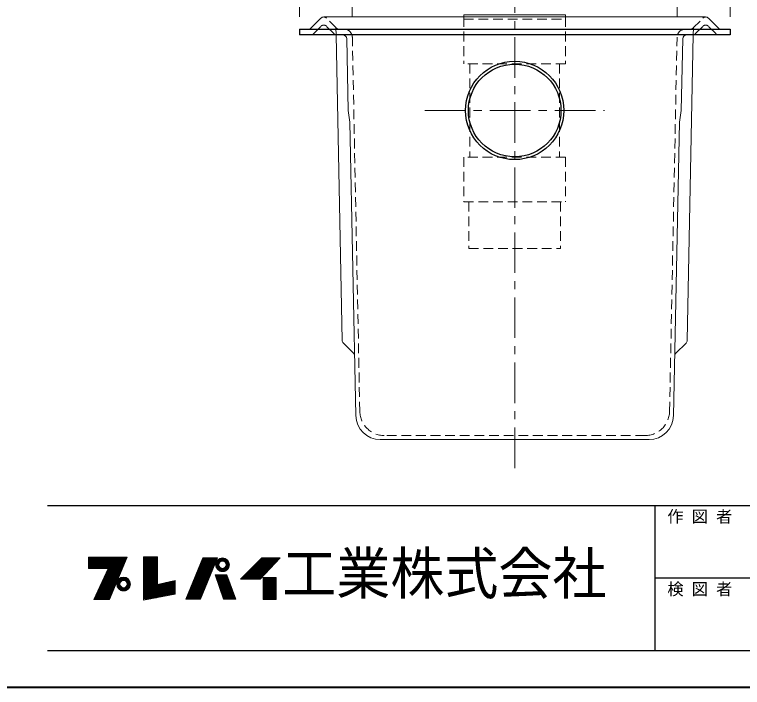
# Model space of a CAD drawing. Units: millimetres at full size, sheet at 1:10; details may follow other scales. Extents: x -2066 to 1984, y -1358 to 1452.
# Drawn here: x -81 to 815, y -1358 to -530 of the extents above; entities that cross this region are included whole.
import ezdxf
from ezdxf.enums import TextEntityAlignment as Align

# ---------------------------------------------------------------- set-up
doc = ezdxf.new("R2010")
doc.units = ezdxf.units.MM
doc.header["$LTSCALE"] = 10
doc.linetypes.add('CHAIN1', pattern=[8, 5, -1, 1, -1])
doc.linetypes.add('DASHED1', pattern=[1.8, 1.2, -0.6])
doc.layers.add('0-0_ﾚｲﾔ1', color=4, linetype='Continuous', lineweight=9)
doc.styles.add('ＭＳ ゴシック', font='')
doc.styles.get('ＭＳ ゴシック').set_extended_font_data('MS Gothic')

msp = doc.modelspace()

# ---------------------------------------------------------------- linework, layer by layer
at = {"layer": '0-0_ﾚｲﾔ1', "linetype": 'CHAIN1'}
for p, q in [((269.43, -533.49), (269.43, -123.49)), ((799.43, -533.49), (799.43, -123.49)), ((334.43, -533.49), (334.43, -223.49)), ((734.43, -533.49), (734.43, -223.49)), ((534.43, -1088.49), (534.43, -318.49)), ((423.93, -648.49), (644.93, -648.49))]:
    msp.add_line(p, q, dxfattribs=at)
at = {"layer": '0-0_ﾚｲﾔ1', "color": 7, "lineweight": 18}
for p, q in [((284.11, -546.99), (295.86, -534.99)), ((299.43, -533.49), (769.43, -533.49)), ((784.75, -546.99), (773, -534.99)), ((327.67, -560.39), (329.43, -648.49)), ((741.19, -560.39), (739.43, -648.49)), ((331.72, -662.91), (329.43, -648.49)), ((737.14, -662.91), (739.43, -648.49)), ((331.72, -662.91), (338.98, -1024.03)), ((729.92, -1024.09), (737.14, -662.91)), ((699.88, -1053.49), (368.98, -1053.49)), ((9.86, -1198.69), (57.27, -1198.69)), ((9.86, -1199.11), (57.09, -1199.11)), ((9.86, -1199.74), (56.83, -1199.74)), ((9.86, -1200.37), (56.57, -1200.37)), ((35.9, -1250.35), (57.53, -1198.06)), ((77.48, -1197.85), (77.48, -1250.98)), ((94.91, -1197.85), (77.48, -1197.85)), ((77.48, -1198.69), (94.91, -1198.69)), ((77.48, -1199.11), (94.91, -1199.11)), ((77.48, -1199.74), (94.91, -1199.74)), ((77.48, -1200.37), (94.91, -1200.37)), ((150.77, -1198.9), (129.77, -1249.93)), ((147.62, -1249.93), (168.83, -1198.9)), ((150.16, -1200.37), (168.2, -1200.37)), ((150.42, -1199.74), (168.48, -1199.74)), ((150.77, -1198.9), (168.83, -1198.9)), ((171.47, -1199.74), (178.36, -1199.74)), ((221.12, -1225.36), (245.69, -1198.9)), ((221.96, -1200.37), (244.32, -1200.37)), ((222.59, -1199.74), (244.91, -1199.74)), ((9.86, -1201), (56.31, -1201)), ((9.86, -1201.84), (55.96, -1201.84)), ((55.7, -1202.47), (9.86, -1202.47)), ((9.86, -1203.1), (55.44, -1203.1)), ((9.86, -1203.73), (55.18, -1203.73)), ((9.86, -1204.36), (54.92, -1204.36)), ((9.86, -1204.99), (54.66, -1204.99)), ((9.86, -1205.41), (54.49, -1205.41)), ((9.86, -1206.25), (54.14, -1206.25)), ((9.86, -1206.88), (53.88, -1206.88)), ((9.86, -1207.51), (53.62, -1207.51)), ((9.86, -1208.14), (53.36, -1208.14)), ((9.86, -1208.77), (53.1, -1208.77)), ((77.48, -1201), (94.91, -1201)), ((77.48, -1201.84), (94.91, -1201.84)), ((77.48, -1202.47), (94.91, -1202.47)), ((77.48, -1203.1), (94.91, -1203.1)), ((77.48, -1203.73), (94.91, -1203.73)), ((77.48, -1204.36), (94.91, -1204.36)), ((77.48, -1204.99), (94.91, -1204.99)), ((77.48, -1205.41), (94.91, -1205.41)), ((77.48, -1206.25), (94.91, -1206.25)), ((77.48, -1206.88), (94.91, -1206.88)), ((77.48, -1207.51), (94.91, -1207.51)), ((77.48, -1208.14), (94.91, -1208.14)), ((77.48, -1208.77), (94.91, -1208.77)), ((146.71, -1208.77), (164.73, -1208.77)), ((146.99, -1208.14), (164.99, -1208.14)), ((147.23, -1207.51), (165.25, -1207.51)), ((147.48, -1206.88), (165.51, -1206.88)), ((147.74, -1206.25), (165.77, -1206.25)), ((148.09, -1205.41), (166.12, -1205.41)), ((148.26, -1204.99), (166.3, -1204.99)), ((148.52, -1204.36), (166.56, -1204.36)), ((148.78, -1203.73), (166.82, -1203.73)), ((149.04, -1203.1), (167.08, -1203.1)), ((149.3, -1202.47), (167.34, -1202.47)), ((149.56, -1201.84), (167.61, -1201.84)), ((149.9, -1201), (167.96, -1201)), ((166.42, -1207.51), (170.42, -1207.51)), ((166.46, -1206.67), (170.5, -1206.67)), ((166.48, -1208.56), (170.54, -1208.56)), ((166.63, -1205.62), (170.83, -1205.62)), ((167.02, -1204.36), (171.7, -1204.36)), ((167.41, -1203.52), (172.84, -1203.52)), ((168.07, -1202.47), (181.76, -1202.47)), ((168.78, -1201.63), (181.06, -1201.63)), ((170, -1200.58), (179.84, -1200.58)), ((182.42, -1203.52), (177, -1203.52)), ((182.81, -1204.36), (178.13, -1204.36)), ((183.21, -1205.62), (179, -1205.62)), ((183.35, -1208.56), (179.29, -1208.56)), ((183.38, -1206.67), (179.34, -1206.67)), ((179.42, -1207.51), (183.42, -1207.51)), ((213.56, -1208.77), (236.52, -1208.77)), ((214.19, -1208.14), (237.11, -1208.14)), ((214.82, -1207.51), (237.69, -1207.51)), ((215.45, -1206.88), (238.34, -1206.88)), ((216.08, -1206.25), (238.86, -1206.25)), ((216.92, -1205.41), (239.64, -1205.41)), ((217.34, -1204.99), (240.03, -1204.99)), ((217.97, -1204.36), (240.62, -1204.36)), ((218.6, -1203.73), (241.2, -1203.73)), ((219.23, -1203.1), (241.79, -1203.1)), ((219.86, -1202.47), (242.37, -1202.47)), ((220.49, -1201.84), (242.96, -1201.84)), ((221.33, -1201), (243.74, -1201)), ((9.86, -1209.4), (52.84, -1209.4)), ((9.86, -1210.03), (52.58, -1210.03)), ((9.86, -1210.66), (52.32, -1210.66)), ((9.86, -1211.29), (52.06, -1211.29)), ((34.22, -1212.13), (9.86, -1212.13)), ((16.58, -1250.35), (34.22, -1212.13)), ((31.7, -1217.59), (49.45, -1217.59)), ((49.8, -1216.75), (32.09, -1216.75)), ((50.23, -1215.7), (32.57, -1215.7)), ((50.49, -1215.07), (32.86, -1215.07)), ((50.84, -1214.23), (33.25, -1214.23)), ((51.1, -1213.6), (33.54, -1213.6)), ((51.45, -1212.76), (33.93, -1212.76)), ((51.71, -1212.13), (34.22, -1212.13)), ((77.48, -1209.4), (94.91, -1209.4)), ((77.48, -1210.03), (94.91, -1210.03)), ((77.48, -1210.66), (94.91, -1210.66)), ((77.48, -1211.29), (94.91, -1211.29)), ((77.48, -1212.13), (94.91, -1212.13)), ((77.48, -1212.76), (94.91, -1212.76)), ((77.48, -1213.6), (94.91, -1213.6)), ((77.48, -1214.23), (94.91, -1214.23)), ((77.48, -1215.07), (94.91, -1215.07)), ((77.48, -1215.7), (94.91, -1215.7)), ((77.48, -1216.75), (94.91, -1216.75)), ((77.48, -1217.59), (94.91, -1217.59)), ((143.08, -1217.59), (161.06, -1217.59)), ((143.42, -1216.75), (161.41, -1216.75)), ((143.85, -1215.7), (161.85, -1215.7)), ((144.11, -1215.07), (162.11, -1215.07)), ((144.46, -1214.23), (162.46, -1214.23)), ((144.72, -1213.6), (162.72, -1213.6)), ((145.06, -1212.76), (163.07, -1212.76)), ((145.32, -1212.13), (163.33, -1212.13)), ((145.67, -1211.29), (163.68, -1211.29)), ((145.93, -1210.66), (163.94, -1210.66)), ((146.19, -1210.03), (164.2, -1210.03)), ((146.45, -1209.4), (164.46, -1209.4)), ((166.68, -1209.61), (170.94, -1209.61)), ((167.02, -1210.66), (171.7, -1210.66)), ((167.53, -1211.71), (173.3, -1211.71)), ((168.23, -1212.76), (181.6, -1212.76)), ((168.99, -1213.6), (180.85, -1213.6)), ((170.65, -1214.86), (179.19, -1214.86)), ((172.64, -1215.7), (177.19, -1215.7)), ((182.31, -1211.71), (176.53, -1211.71)), ((182.81, -1210.66), (178.13, -1210.66)), ((183.15, -1209.61), (178.9, -1209.61)), ((204.74, -1217.59), (228.33, -1217.59)), ((205.58, -1216.75), (229.11, -1216.75)), ((206.63, -1215.7), (230.09, -1215.7)), ((207.26, -1215.07), (230.67, -1215.07)), ((208.1, -1214.23), (231.45, -1214.23)), ((208.73, -1213.6), (232.04, -1213.6)), ((209.57, -1212.76), (232.82, -1212.76)), ((210.2, -1212.13), (233.4, -1212.13)), ((211.04, -1211.29), (234.18, -1211.29)), ((211.67, -1210.66), (234.77, -1210.66)), ((212.3, -1210.03), (235.35, -1210.03)), ((212.93, -1209.4), (235.94, -1209.4)), ((45.54, -1227.04), (27.34, -1227.04)), ((45.89, -1226.2), (27.72, -1226.2)), ((46.32, -1225.15), (28.21, -1225.15)), ((28.6, -1224.31), (46.67, -1224.31)), ((47.1, -1223.26), (29.08, -1223.26)), ((47.54, -1222.21), (29.57, -1222.21)), ((47.89, -1221.37), (29.95, -1221.37)), ((30.44, -1220.32), (48.32, -1220.32)), ((48.67, -1219.48), (30.83, -1219.48)), ((49.02, -1218.64), (31.28, -1218.64)), ((45.73, -1227.04), (51.5, -1227.04)), ((46.27, -1226.2), (59.96, -1226.2)), ((47.19, -1225.15), (59.05, -1225.15)), ((48.2, -1224.31), (58.04, -1224.31)), ((50.19, -1223.26), (56.05, -1223.26)), ((60.51, -1227.04), (54.73, -1227.04)), ((77.48, -1218.64), (94.91, -1218.64)), ((77.48, -1219.48), (94.91, -1219.48)), ((77.48, -1220.32), (94.91, -1220.32)), ((77.48, -1221.37), (94.91, -1221.37)), ((77.48, -1222.21), (94.91, -1222.21)), ((77.48, -1223.26), (94.91, -1223.26)), ((77.48, -1224.31), (94.91, -1224.31)), ((77.48, -1225.15), (94.91, -1225.15)), ((77.48, -1226.2), (94.91, -1226.2)), ((77.48, -1227.04), (94.91, -1227.04)), ((139.19, -1227.04), (157.13, -1227.04)), ((139.53, -1226.2), (157.48, -1226.2)), ((139.97, -1225.15), (157.92, -1225.15)), ((140.31, -1224.31), (158.27, -1224.31)), ((140.74, -1223.26), (158.7, -1223.26)), ((141.18, -1222.21), (159.14, -1222.21)), ((141.53, -1221.37), (159.49, -1221.37)), ((141.95, -1220.32), (159.93, -1220.32)), ((142.3, -1219.48), (160.27, -1219.48)), ((142.64, -1218.64), (160.62, -1218.64)), ((165.75, -1220.32), (180.46, -1220.32)), ((166.12, -1221.37), (180.84, -1221.37)), ((166.41, -1222.21), (181.15, -1222.21)), ((166.77, -1223.26), (181.54, -1223.26)), ((167.14, -1224.31), (181.93, -1224.31)), ((167.43, -1225.15), (182.24, -1225.15)), ((167.79, -1226.2), (182.62, -1226.2)), ((168.09, -1227.04), (182.93, -1227.04)), ((191.3, -1249.72), (180.38, -1220.11)), ((196.97, -1225.36), (221.12, -1225.36)), ((198.02, -1224.31), (222.09, -1224.31)), ((199.07, -1223.26), (223.07, -1223.26)), ((200.12, -1222.21), (224.04, -1222.21)), ((200.96, -1221.37), (224.82, -1221.37)), ((202.01, -1220.32), (225.8, -1220.32)), ((202.85, -1219.48), (226.58, -1219.48)), ((203.69, -1218.64), (227.36, -1218.64)), ((224.9, -1224.31), (240.86, -1224.31)), ((224.9, -1225.15), (240.86, -1225.15)), ((224.9, -1226.2), (240.86, -1226.2)), ((224.9, -1227.04), (240.86, -1227.04)), ((42.07, -1235.44), (23.46, -1235.44)), ((42.5, -1234.39), (23.94, -1234.39)), ((43.02, -1233.13), (24.56, -1233.13)), ((43.37, -1232.29), (24.91, -1232.29)), ((43.8, -1231.24), (25.4, -1231.24)), ((25.79, -1230.4), (44.15, -1230.4)), ((44.59, -1229.35), (26.27, -1229.35)), ((45.11, -1228.09), (26.85, -1228.09)), ((44.62, -1231.24), (48.62, -1231.24)), ((44.66, -1230.4), (48.7, -1230.4)), ((44.68, -1232.29), (48.74, -1232.29)), ((44.83, -1229.35), (49.03, -1229.35)), ((44.83, -1233.13), (49.03, -1233.13)), ((45.22, -1228.09), (49.9, -1228.09)), ((45.22, -1234.39), (49.9, -1234.39)), ((45.73, -1235.44), (51.5, -1235.44)), ((60.51, -1235.44), (54.73, -1235.44)), ((61.01, -1228.09), (56.33, -1228.09)), ((61.01, -1234.39), (56.33, -1234.39)), ((61.41, -1229.35), (57.2, -1229.35)), ((61.41, -1233.13), (57.2, -1233.13)), ((61.55, -1232.29), (57.49, -1232.29)), ((61.58, -1230.4), (57.54, -1230.4)), ((57.62, -1231.24), (61.62, -1231.24)), ((77.48, -1228.09), (94.91, -1228.09)), ((77.48, -1229.35), (94.91, -1229.35)), ((77.48, -1230.4), (94.91, -1230.4)), ((77.48, -1231.24), (94.91, -1231.24)), ((77.48, -1232.29), (116.54, -1232.29)), ((77.48, -1233.13), (116.54, -1233.13)), ((77.48, -1234.39), (116.54, -1234.39)), ((77.48, -1235.44), (116.54, -1235.44)), ((116.54, -1231.24), (96.79, -1231.24)), ((116.54, -1230.4), (100.55, -1230.4)), ((116.54, -1229.35), (105.25, -1229.35)), ((116.54, -1228.09), (110.9, -1228.09)), ((135.73, -1235.44), (153.64, -1235.44)), ((136.16, -1234.39), (154.08, -1234.39)), ((136.68, -1233.13), (154.6, -1233.13)), ((137.03, -1232.29), (154.95, -1232.29)), ((137.46, -1231.24), (155.39, -1231.24)), ((137.81, -1230.4), (155.74, -1230.4)), ((138.24, -1229.35), (156.17, -1229.35)), ((138.76, -1228.09), (156.7, -1228.09)), ((168.45, -1228.09), (183.32, -1228.09)), ((168.89, -1229.35), (183.79, -1229.35)), ((169.25, -1230.4), (184.17, -1230.4)), ((169.55, -1231.24), (184.48, -1231.24)), ((169.91, -1232.29), (184.87, -1232.29)), ((170.2, -1233.13), (185.18, -1233.13)), ((170.64, -1234.39), (185.64, -1234.39)), ((171.01, -1235.44), (186.03, -1235.44)), ((224.9, -1228.09), (240.86, -1228.09)), ((224.9, -1229.35), (240.86, -1229.35)), ((224.9, -1230.4), (240.86, -1230.4)), ((224.9, -1231.24), (240.86, -1231.24)), ((224.9, -1232.29), (240.86, -1232.29)), ((224.9, -1233.13), (240.86, -1233.13)), ((224.9, -1234.39), (240.86, -1234.39)), ((224.9, -1235.44), (240.86, -1235.44)), ((38.24, -1244.68), (19.2, -1244.68)), ((38.68, -1243.63), (19.68, -1243.63)), ((39.2, -1242.37), (20.26, -1242.37)), ((39.55, -1241.53), (20.65, -1241.53)), ((39.98, -1240.48), (21.13, -1240.48)), ((40.42, -1239.43), (21.62, -1239.43)), ((40.85, -1238.38), (22.1, -1238.38)), ((41.28, -1237.33), (22.59, -1237.33)), ((41.63, -1236.49), (22.98, -1236.49)), ((46.43, -1236.49), (59.8, -1236.49)), ((47.19, -1237.33), (59.05, -1237.33)), ((48.51, -1238.38), (57.73, -1238.38)), ((50.84, -1239.43), (55.39, -1239.43)), ((77.48, -1236.49), (116.54, -1236.49)), ((77.48, -1237.33), (116.54, -1237.33)), ((77.48, -1238.38), (116.54, -1238.38)), ((77.48, -1239.43), (116.54, -1239.43)), ((77.48, -1240.48), (116.54, -1240.48)), ((77.48, -1241.53), (116.54, -1241.53)), ((77.48, -1242.37), (116.54, -1242.37)), ((77.48, -1243.63), (116.54, -1243.63)), ((77.48, -1244.68), (111.94, -1244.68)), ((131.93, -1244.68), (149.8, -1244.68)), ((132.36, -1243.63), (150.24, -1243.63)), ((132.88, -1242.37), (150.76, -1242.37)), ((133.23, -1241.53), (151.11, -1241.53)), ((133.66, -1240.48), (151.55, -1240.48)), ((134.09, -1239.43), (151.98, -1239.43)), ((134.52, -1238.38), (152.42, -1238.38)), ((134.95, -1237.33), (152.86, -1237.33)), ((135.3, -1236.49), (153.2, -1236.49)), ((171.35, -1236.49), (186.42, -1236.49)), ((171.66, -1237.33), (186.73, -1237.33)), ((172.03, -1238.38), (187.12, -1238.38)), ((172.39, -1239.43), (187.5, -1239.43)), ((172.76, -1240.48), (187.89, -1240.48)), ((173.12, -1241.53), (188.28, -1241.53)), ((173.41, -1242.37), (188.59, -1242.37)), ((173.85, -1243.63), (189.05, -1243.63)), ((174.29, -1244.68), (189.44, -1244.68)), ((224.9, -1236.49), (240.86, -1236.49)), ((224.9, -1237.33), (240.86, -1237.33)), ((224.9, -1238.38), (240.86, -1238.38)), ((224.9, -1239.43), (240.86, -1239.43)), ((224.9, -1240.48), (240.86, -1240.48)), ((224.9, -1241.53), (240.86, -1241.53)), ((224.9, -1242.37), (240.86, -1242.37)), ((224.9, -1243.63), (240.86, -1243.63)), ((224.9, -1244.68), (240.86, -1244.68)), ((16.58, -1250.35), (35.9, -1250.35)), ((36.33, -1249.3), (17.06, -1249.3)), ((36.85, -1248.04), (17.64, -1248.04)), ((37.29, -1246.99), (18.13, -1246.99)), ((37.72, -1245.94), (18.61, -1245.94)), ((77.48, -1245.94), (105.05, -1245.94)), ((77.48, -1246.99), (99.31, -1246.99)), ((77.48, -1248.04), (93.56, -1248.04)), ((77.48, -1249.3), (86.67, -1249.3)), ((147.62, -1249.93), (129.77, -1249.93)), ((130.03, -1249.3), (147.88, -1249.3)), ((130.55, -1248.04), (148.4, -1248.04)), ((130.98, -1246.99), (148.84, -1246.99)), ((131.41, -1245.94), (149.28, -1245.94)), ((174.65, -1245.94), (189.9, -1245.94)), ((175.02, -1246.99), (190.29, -1246.99)), ((175.38, -1248.04), (190.68, -1248.04)), ((175.82, -1249.3), (191.14, -1249.3)), ((175.97, -1249.72), (191.3, -1249.72)), ((224.9, -1245.94), (240.86, -1245.94)), ((224.9, -1246.99), (240.86, -1246.99)), ((224.9, -1248.04), (240.86, -1248.04)), ((224.9, -1249.3), (240.86, -1249.3))]:
    msp.add_line(p, q, dxfattribs=at)
at = {"layer": '0-0_ﾚｲﾔ1', "linetype": 'DASHED1'}
for p, q in [((314.75, -546.99), (303, -534.99)), ((471.93, -533.49), (471.93, -590.99)), ((471.93, -535.99), (596.93, -535.99)), ((596.93, -533.49), (596.93, -590.99)), ((754.11, -546.99), (765.86, -534.99)), ((287.05, -553.99), (295.86, -545)), ((311.8, -553.99), (303, -545)), ((757.05, -553.99), (765.86, -545)), ((781.8, -553.99), (773, -545)), ((314.57, -555.49), (314.39, -546.62)), ((754.29, -555.49), (754.47, -546.62)), ((343.84, -1019.09), (334.63, -558.29)), ((725.02, -1019.09), (734.23, -558.29)), ((596.93, -590.99), (471.93, -590.99)), ((479.43, -590.99), (479.43, -705.99)), ((589.43, -590.99), (589.43, -705.99)), ((471.93, -705.99), (471.93, -760.99)), ((596.93, -705.99), (471.93, -705.99)), ((596.93, -705.99), (596.93, -760.99)), ((471.93, -760.99), (596.93, -760.99)), ((477.93, -760.99), (477.93, -818.49)), ((590.93, -760.99), (590.93, -818.49)), ((477.93, -818.49), (590.93, -818.49)), ((694.97, -1048.49), (373.89, -1048.49))]:
    msp.add_line(p, q, dxfattribs=at)
at = {"layer": '0-0_ﾚｲﾔ1'}
for p, q in [((471.93, -530.99), (471.93, -533.49)), ((322.09, -931.46), (314.57, -555.49)), ((746.77, -931.46), (754.29, -555.49)), ((335.94, -947.06), (323.58, -934.92)), ((732.92, -947.06), (745.28, -934.92))]:
    msp.add_line(p, q, dxfattribs=at)
at = {"layer": '0-0_ﾚｲﾔ1', "color": 5, "lineweight": 25}
for p in [(269.43, -548.49), (799.43, -555.49)]:
    msp.add_line(p, (269.43, -555.49), dxfattribs=at)
at = {"layer": '0-0_ﾚｲﾔ1', "color": 6, "lineweight": 25}
for p, q in [((1939.43, -1134.92), (-40.57, -1134.92)), ((707.29, -1313.49), (707.29, -1134.92)), ((1939.43, -1224.2), (707.29, -1224.2)), ((1939.43, -1313.49), (-40.57, -1313.49))]:
    msp.add_line(p, q, dxfattribs=at)
at = {"layer": '0-0_ﾚｲﾔ1', "color": 1, "lineweight": 40}
msp.add_line((1984.43, -1358.49), (-2065.57, -1358.49), dxfattribs=at)
at = {"layer": '0-0_ﾚｲﾔ1'}
msp.add_lwpolyline([(471.93, -530.99), (596.93, -530.99), (596.93, -533.49)], dxfattribs=at)
at = {"layer": '0-0_ﾚｲﾔ1', "color": 5, "lineweight": 25}
msp.add_lwpolyline([(269.43, -548.49), (799.43, -548.49), (799.43, -555.49)], dxfattribs=at)
at = {"layer": '0-0_ﾚｲﾔ1', "color": 7, "lineweight": 18}
for points in [[(9.86, -1212.13), (9.86, -1198.06), (57.53, -1198.06)], [(77.48, -1250.98), (116.54, -1243.84), (116.54, -1226.83), (94.91, -1231.66), (94.91, -1197.85)], [(196.97, -1225.36), (223.43, -1198.9), (245.69, -1198.9)], [(175.97, -1249.72), (165.68, -1220.11), (180.38, -1220.11)]]:
    msp.add_lwpolyline(points, dxfattribs=at)
msp.add_lwpolyline([(224.9, -1223.26), (224.9, -1250.35), (240.86, -1250.35), (240.86, -1223.26)], close=True, dxfattribs=at)
at = {"layer": '0-0_ﾚｲﾔ1', "color": 5, "lineweight": 25}
for radius in [60.5, 57]:
    msp.add_circle((534.43, -648.49), radius, dxfattribs=at)
at = {"layer": '0-0_ﾚｲﾔ1', "color": 7, "lineweight": 18}
for centre, radius in [((174.92, -1207.51), 8.5), ((174.92, -1207.51), 4.5), ((53.12, -1231.24), 8.5), ((53.12, -1231.24), 4.5)]:
    msp.add_circle(centre, radius, dxfattribs=at)
for centre, radius, start, end in [((299.43, -538.49), 5, 90, 135.6053), ((769.43, -538.49), 5, 44.3947, 90), ((280.54, -543.49), 5, 270, 315.6053), ((788.32, -543.49), 5, 224.3947, 270), ((322.67, -560.49), 5, 1.14576, 90), ((746.19, -560.49), 5, 90, 178.85424), ((368.98, -1023.49), 30, 181.04163, 270), ((699.88, -1023.49), 30, 270, 358.95837)]:
    msp.add_arc(centre, radius, start, end, dxfattribs=at)
at = {"layer": '0-0_ﾚｲﾔ1', "linetype": 'DASHED1'}
for centre, radius, start, end in [((299.43, -538.49), 5, 44.3947, 90), ((769.43, -538.49), 5, 90, 135.6053), ((299.43, -548.5), 5, 44.3947, 135.6053), ((769.43, -548.5), 5, 44.3947, 135.6053), ((283.48, -550.49), 5, 270, 315.6053), ((315.38, -550.49), 5, 224.3947, 270), ((318.32, -543.49), 5, 224.3947, 270), ((324.63, -558.49), 10, 1.14576, 90), ((744.23, -558.49), 10, 90, 178.85424), ((750.54, -543.49), 5, 270, 315.6053), ((753.48, -550.49), 5, 270, 315.6053), ((785.38, -550.49), 5, 224.3947, 270), ((373.89, -1018.49), 30, 181.04163, 270), ((694.97, -1018.49), 30, 270, 358.95837)]:
    msp.add_arc(centre, radius, start, end, dxfattribs=at)
at = {"layer": '0-0_ﾚｲﾔ1'}
for centre, start, end in [((327.08, -931.35), 181.2499, 225.52081), ((741.78, -931.35), 314.47919, 358.7501), ((332.44, -950.62), 1.04163, 45.52081), ((736.42, -950.62), 134.47919, 178.95837)]:
    msp.add_arc(centre, 5, start, end, dxfattribs=at)

# ---------------------------------------------------------------- texts
at = {"layer": '0-0_ﾚｲﾔ1', "color": 7, "style": 'ＭＳ ゴシック'}
for s, p in [('作 図 者', (722.29, -1159.92)), ('検 図 者', (722.29, -1249.2))]:
    msp.add_text(s, height=14.66, dxfattribs=at).set_placement(p, align=Align.BOTTOM_LEFT)
at = {"layer": '0-0_ﾚｲﾔ1', "color": 7, "style": 'ＭＳ ゴシック', "width": 0.95}
msp.add_text('工業株式会社', height=51.32, dxfattribs=at).set_placement((248.36, -1259.2), align=Align.BOTTOM_LEFT)

doc.saveas('drawing.dxf')
